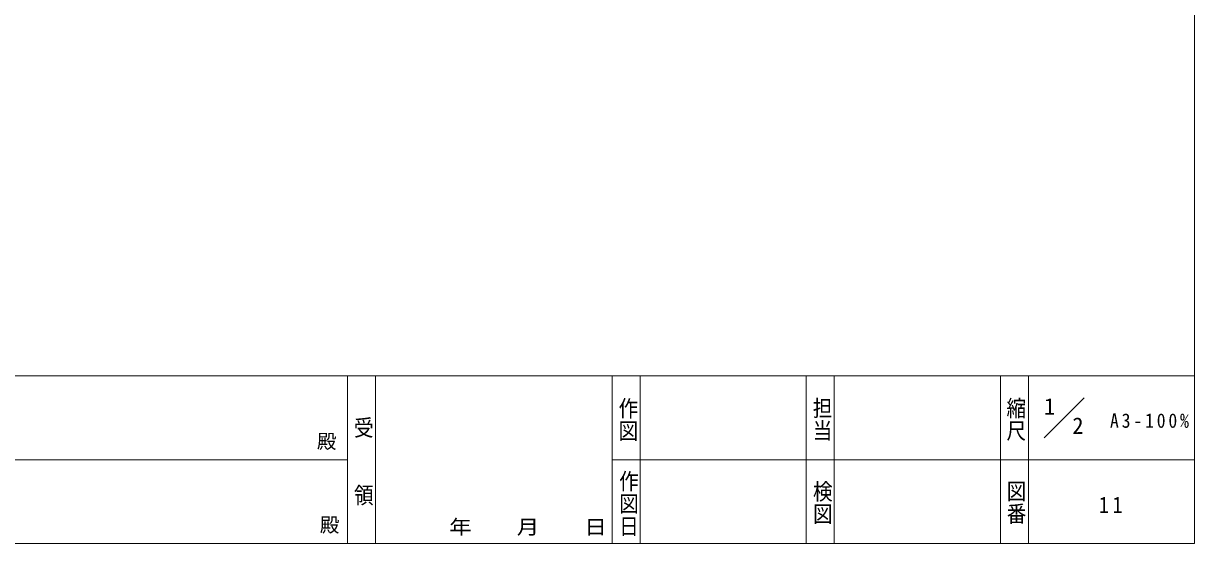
# Model space of a CAD drawing. Units: millimetres at full size, sheet at 1:2; details may follow other scales. Extents: x -822 to 1661, y -568 to -21.
# Drawn here: x 487.4 to 801.6, y -567.8 to -428.2 of the extents above; entities that cross this region are included whole.
import ezdxf
from ezdxf.enums import TextEntityAlignment as Align

# ---------------------------------------------------------------- set-up
doc = ezdxf.new("R2010")
doc.units = ezdxf.units.MM
doc.header["$LTSCALE"] = 2
doc.layers.add('F-E', color=5, linetype='Continuous', lineweight=9)
doc.styles.add('@ＭＳ ゴシック', font='')
doc.styles.add('ＭＳ ゴシック', font='')
doc.styles.get('@ＭＳ ゴシック').set_extended_font_data('@MS Gothic')
doc.styles.get('ＭＳ ゴシック').set_extended_font_data('MS Gothic')

msp = doc.modelspace()

# ---------------------------------------------------------------- linework, layer by layer
at = {"layer": 'F-E'}
for p, q in [((801.557, -21.451), (801.557, -567.776)), ((440.007, -522.776), (574.357, -522.776)), ((574.357, -522.776), (749.49, -522.776)), ((581.857, -522.776), (581.857, -567.776)), ((645.357, -522.776), (645.357, -567.776)), ((652.857, -522.776), (652.857, -567.776)), ((697.424, -522.776), (697.424, -567.776)), ((704.924, -522.776), (704.924, -567.776)), ((749.49, -522.776), (801.557, -522.776)), ((771.984, -528.659), (761.25, -539.393)), ((574.357, -545.276), (440.007, -545.276)), ((645.357, -545.276), (749.49, -545.276)), ((749.49, -545.276), (801.557, -545.276)), ((801.557, -567.776), (17.557, -567.776))]:
    msp.add_line(p, q, dxfattribs=at)
for points in [[(574.357, -522.776), (574.357, -545.276), (574.357, -567.776)], [(749.49, -522.776), (749.49, -545.276), (749.49, -567.776)], [(756.99, -522.776), (756.99, -545.276), (756.99, -567.776)]]:
    msp.add_lwpolyline(points, dxfattribs=at)

# ---------------------------------------------------------------- texts
at = {"layer": 'F-E', "color": 7, "style": '@ＭＳ ゴシック', "width": 1.15}
for s, p in [('作図', (646.55, -528.434)), ('担当', (698.626, -528.35)), ('縮尺', (750.578, -528.381)), ('受\u3000\u3000領', (575.579, -533.606)), ('作図日', (646.699, -547.978)), ('検図', (698.695, -550.712)), ('図番', (750.648, -550.647))]:
    msp.add_text(s, height=3.849, rotation=270, dxfattribs=at).set_placement(p, align=Align.BOTTOM_LEFT)
at = {"layer": 'F-E', "color": 7, "style": 'ＭＳ ゴシック'}
for s, height, p in [('1', 4.399, (761.15, -534.499)), ('2', 4.399, (768.783, -539.663)), ('殿', 3.849, (566.152, -543.421)), ('殿', 3.849, (566.939, -565.854))]:
    msp.add_text(s, height=height, dxfattribs=at).set_placement(p, align=Align.BOTTOM_LEFT)
at = {"layer": 'F-E', "color": 7, "style": 'ＭＳ ゴシック', "width": 1.15}
msp.add_text('年\u3000\u3000月\u3000\u3000日', height=3.849, dxfattribs=at).set_placement((601.641, -566.402), align=Align.BOTTOM_LEFT)
at = {"layer": 'F-E', "color": 7, "attachment_point": 7, "style": 'ＭＳ ゴシック'}
for s, insert, char_height in [('\\T1.33;\\W0.9;A3-100%', (778.874, -536.772), 3.849), ('\\T1.36;\\W0.9;11', (775.892, -559.575), 4.399)]:
    msp.add_mtext(s, dxfattribs=dict(at, insert=insert, char_height=char_height))

doc.saveas('drawing.dxf')
